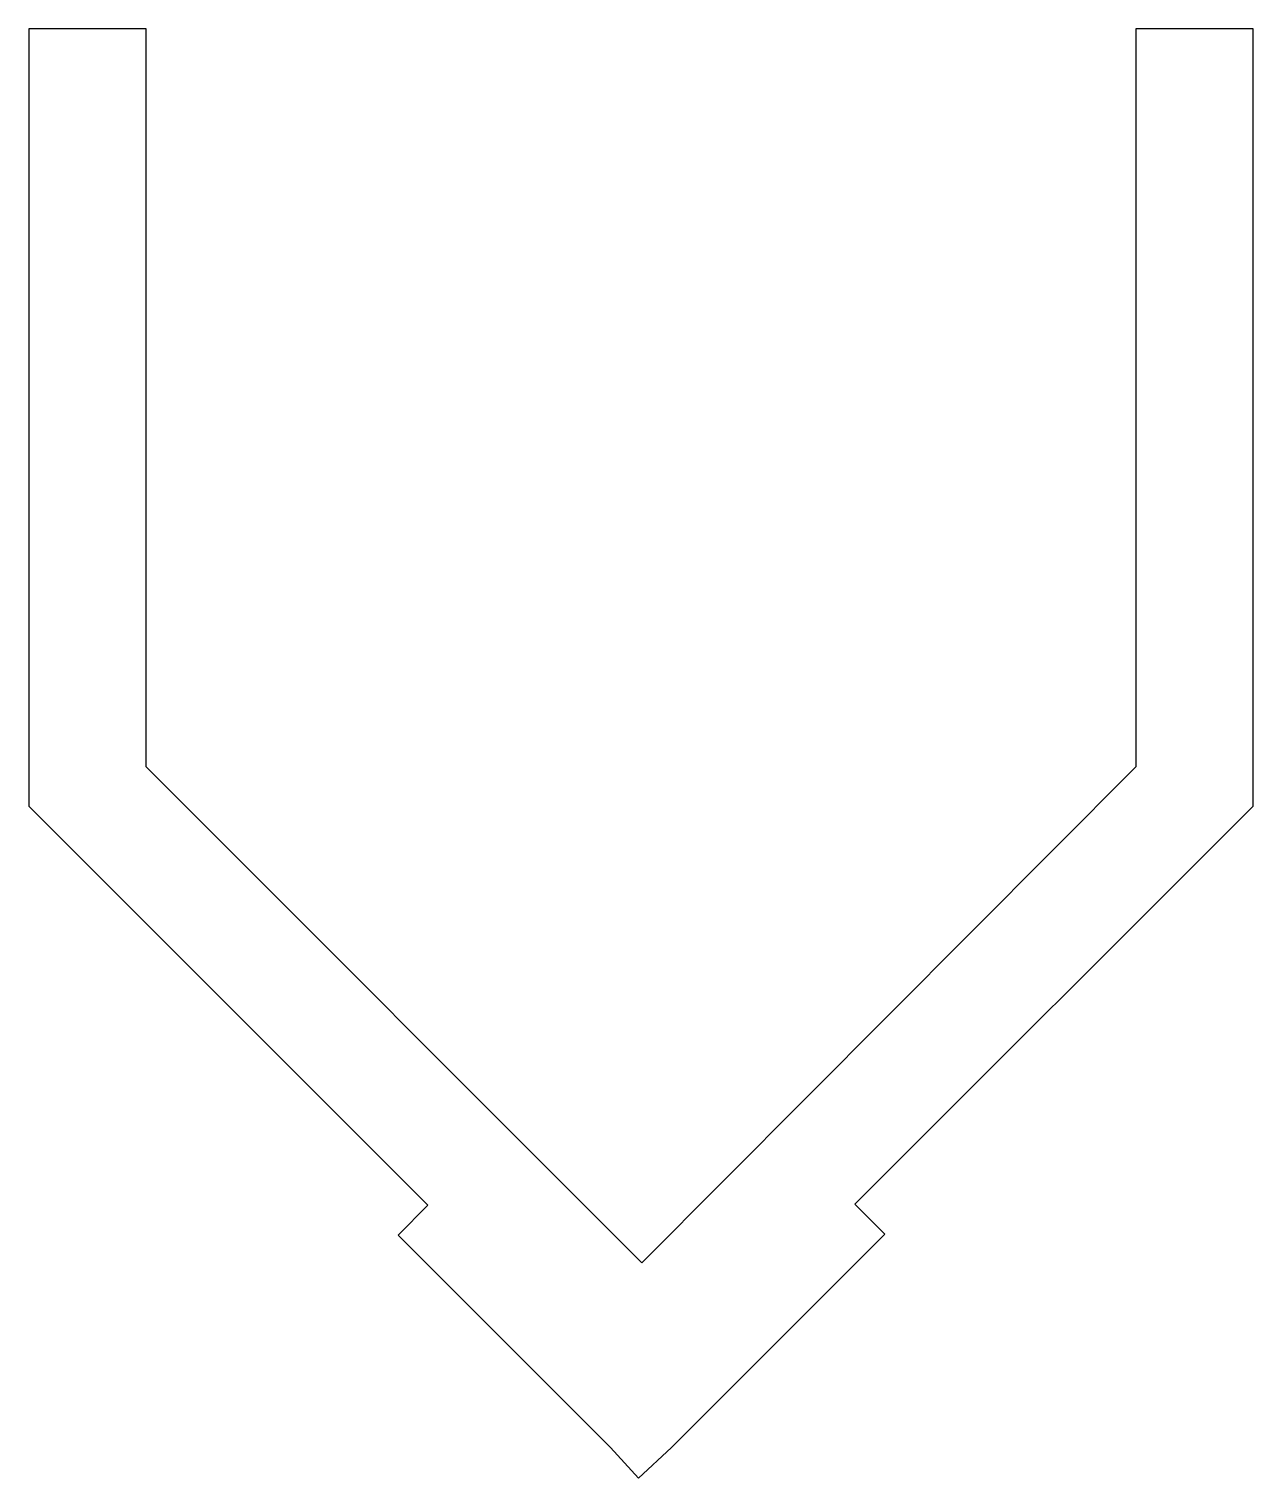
# Model space of a CAD drawing. Header units: millimetres. Extents: x -15.9 to 15.9, y -18.9 to 18.9.
import ezdxf

# ---------------------------------------------------------------- set-up
doc = ezdxf.new("R2010")
doc.units = ezdxf.units.MM
doc.layers.add('PERIMETER', color=5, linetype='CONTINUOUS')

msp = doc.modelspace()

# ---------------------------------------------------------------- linework, layer by layer
at = {"layer": 'PERIMETER'}
for p, q in [((-12.884, 18.851), (-15.934, 18.851)), ((-15.934, 18.851), (-15.934, -1.375)), ((-12.884, -0.354), (-12.884, 18.851)), ((15.934, 18.851), (12.884, 18.851)), ((12.884, 18.851), (12.884, -0.354)), ((15.934, -1.375), (15.934, 18.851)), ((0.025, -13.263), (-12.884, -0.354)), ((12.884, -0.354), (0.025, -13.263)), ((-15.934, -1.375), (-5.546, -11.763)), ((5.571, -11.738), (15.934, -1.375)), ((-5.546, -11.763), (-6.324, -12.541)), ((6.349, -12.516), (5.571, -11.738)), ((-6.324, -12.541), (-0.796, -18.069)), ((0.795, -18.069), (6.349, -12.516)), ((-0.796, -18.069), (-0.067, -18.862)), ((-0.067, -18.862), (0.795, -18.069))]:
    msp.add_line(p, q, dxfattribs=at)

doc.saveas('drawing.dxf')
